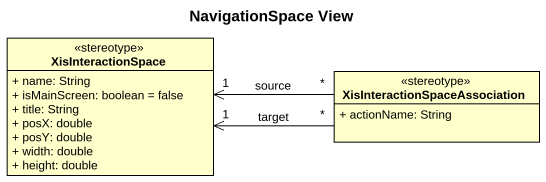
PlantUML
@startuml
title NavigationSpace View
hide circle
hide empty members
skinparam classAttributeIconSize 0
class XisInteractionSpace <<stereotype>> {
  + name: String
  + isMainScreen: boolean = false
  + title: String
  + posX: double
  + posY: double
  + width: double
  + height: double
}
class "XisInteractionSpaceAssociation" as XisInteractionSpaceAssociati <<stereotype>> {
  + actionName: String
}
XisInteractionSpace "1" <-right- "*" XisInteractionSpaceAssociati : target
XisInteractionSpaceAssociati "*" -left-> "1" XisInteractionSpace : source
@enduml
